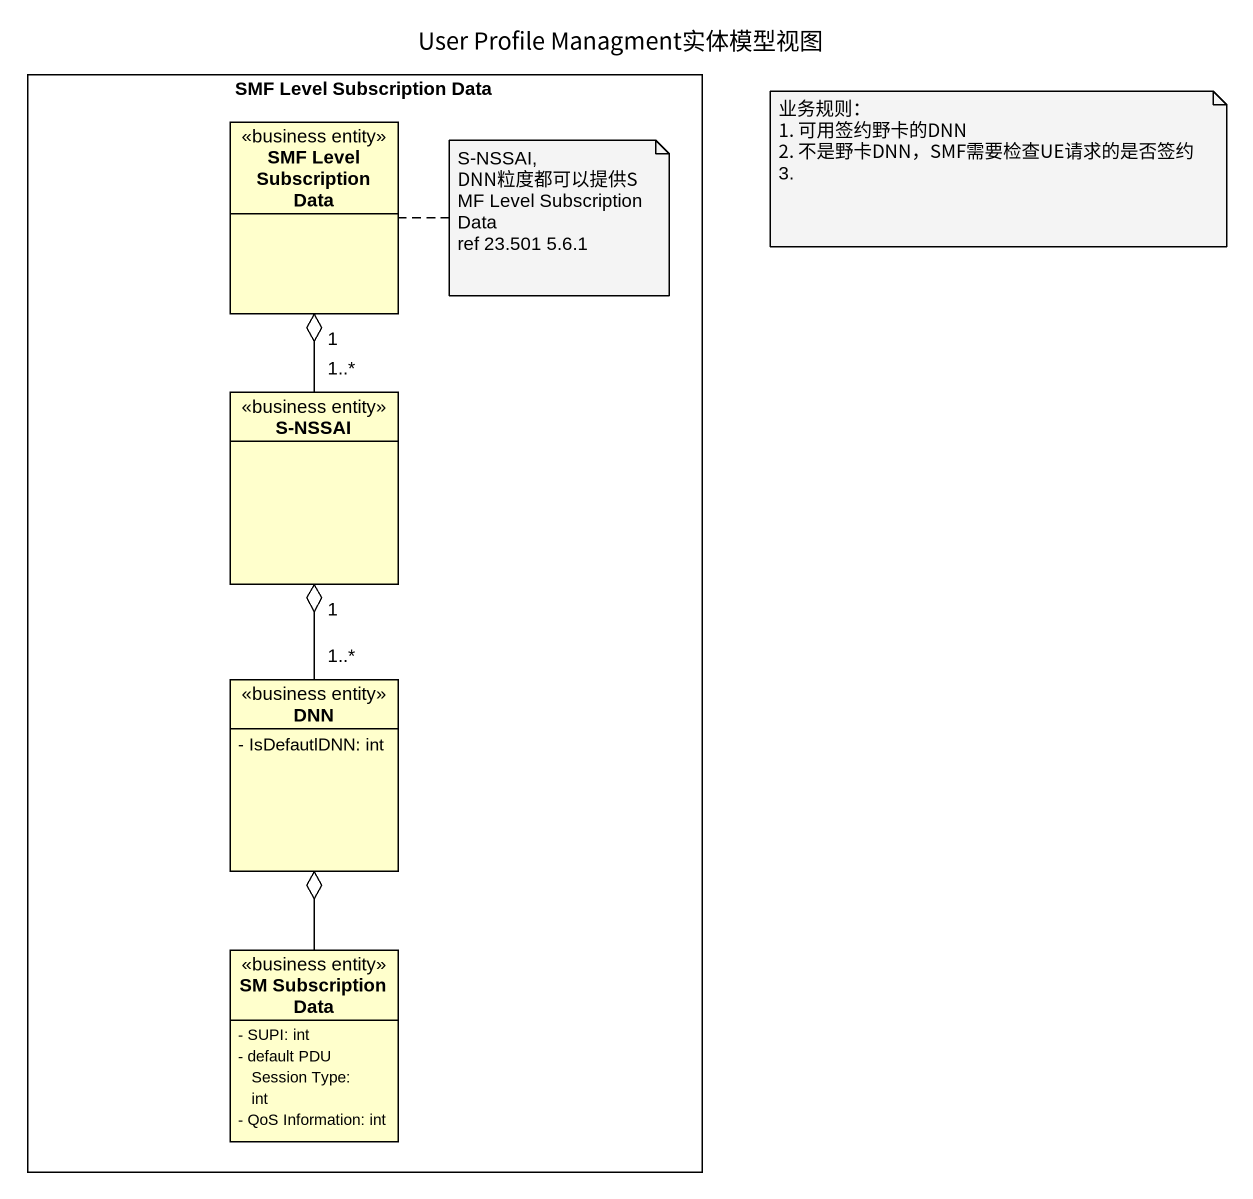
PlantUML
@startuml
title User Profile Managment实体模型视图
hide circle
hide empty members
skinparam classAttributeIconSize 0
rectangle "SMF Level Subscription Data" as SMF_Level_Subscription_Data {
  class "SMF Level Subscription Data" as SMF_Level_Subscription_Data_2 <<business entity>>
  class "S-NSSAI" as S_NSSAI <<business entity>>
  class DNN <<business entity>> {
    - IsDefautlDNN: int
  }
  class "SM Subscription Data" as SM_Subscription_Data <<business entity>> {
    - SUPI: int
    - default PDU Session Type: int
    - QoS Information: int
  }
}
S_NSSAI "1..*" -up-o "1" SMF_Level_Subscription_Data_2
DNN "1..*" -up-o "1" S_NSSAI
SM_Subscription_Data -up-o DNN
note as N1
  业务规则：
  1. 可用签约野卡的DNN
  2. 不是野卡DNN，SMF需要检查UE请求的是否签约
  3.
end note
note right of SMF_Level_Subscription_Data_2
  S-NSSAI,DNN粒度都可以提供SMF Level Subscription Data
  ref 23.501 5.6.1
end note
@enduml
